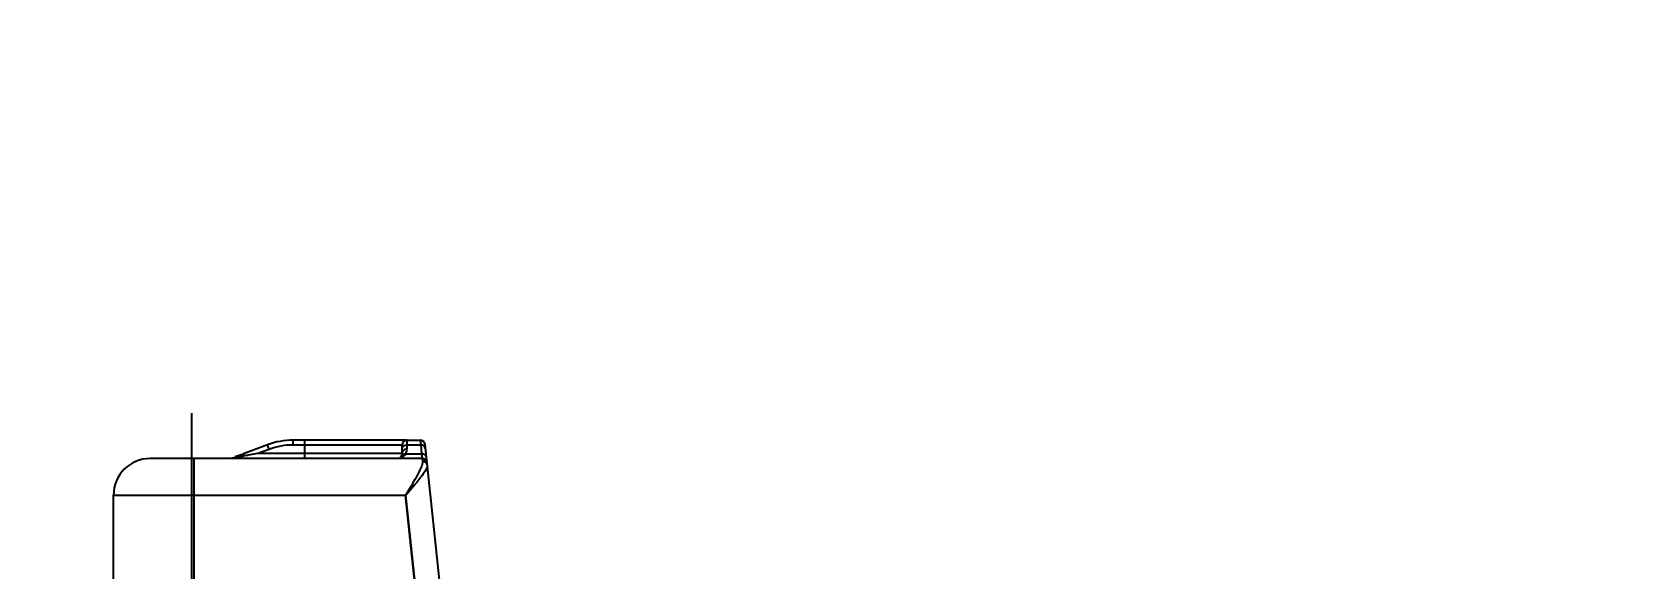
# Model space of a CAD drawing. Header units: millimetres. Extents: x -97344 to -49824, y -57049 to -40247.
# Drawn here: x -69796.2 to -69730.7, y -52775.4 to -52753.4 of the extents above; entities that cross this region are included whole.
import ezdxf

# ---------------------------------------------------------------- set-up
doc = ezdxf.new("R2010")
doc.units = ezdxf.units.MM
doc.header["$LTSCALE"] = 200
doc.header["$PDSIZE"] = -1
doc.linetypes.add('DOT_CENTER', pattern=[14, 12, -1, 0, -1])
for name, color, linetype in [('03___PRT_ALL_CURVES', 7, 'Continuous'), ('1', 7, 'Continuous'), ('DIM', 3, 'Continuous'), ('LAY0001', 7, 'Continuous')]:
    doc.layers.add(name, color=color, linetype=linetype)
doc.styles.add('TSSD_Dimension', font='tssdeng.shx', dxfattribs={"width": 0.7, "bigfont": 'hztxt.shx'})
doc.dimstyles.new('TSSD_20_20', dxfattribs={"dimtxt": 60, "dimasz": 20, "dimexe": 20, "dimexo": 50, "dimgap": 20, "dimtad": 1, "dimdec": 0, "dimzin": 0, "dimdsep": 46, "dimtxsty": 'TSSD_Dimension', "dimblk": 'ARCHTICK', "dimcen": 0, "dimdle": 20, "dimclrt": 7, "dimadec": 0, "dimazin": 0, "dimtfac": 1, "dimtdec": 0, "dimtix": 1, "dimtmove": 2, "dimatfit": 3, "dimfxl": 1, "dimtolj": 1, "dimtzin": 0, "dimarcsym": 0})

# ---------------------------------------------------------------- blocks, each defined once
blk = doc.blocks.new('Top1', base_point=(668.75, -75.52))
at = {"layer": '1', "color": 1, "linetype": 'DOT_CENTER'}
blk.add_line((418.75, 43.169), (418.75, -93.98), dxfattribs=at)
blk = doc.blocks.new('*U1521')
blk.add_blockref('Top1', (0, -50.114))
blk = doc.blocks.new('*U1522')
at = {"layer": 'DIM', "color": 0, "linetype": 'ByBlock', "lineweight": -2, "transparency": 16777216}
blk.add_blockref('*U1521', (0, 0), dxfattribs=at)
blk = doc.blocks.new('2250')
at = {"layer": '03___PRT_ALL_CURVES', "color": 7, "linetype": 'Continuous'}
blk.add_line((-45577.508, -64413.465), (-45579.019, -64399.34), dxfattribs=at)
at = {"layer": 'LAY0001', "color": 7, "linetype": 'Continuous'}
for p, q in [((-45584.683, -64397.281), (-45585.664, -64397.649)), ((-45585.631, -64397.738), (-45585.664, -64397.649)), ((-45585.071, -64397.64), (-45585.631, -64397.738)), ((-45584.613, -64397.468), (-45585.071, -64397.64)), ((-45579.174, -64397.64), (-45585.071, -64397.64)), ((-45584.613, -64397.468), (-45584.683, -64397.281)), ((-45583.63, -64397.29), (-45583.63, -64397.09)), ((-45578.99, -64397.09), (-45583.63, -64397.09)), ((-45579.174, -64397.29), (-45583.63, -64397.29)), ((-45583.145, -64397.781), (-45583.145, -64397.09)), ((-45579.174, -64397.295), (-45579.174, -64397.29)), ((-45579.174, -64397.64), (-45579.174, -64397.295)), ((-45579.025, -64397.649), (-45578.375, -64397.649)), ((-45578.974, -64397.095), (-45578.974, -64397.09)), ((-45578.974, -64397.09), (-45578.434, -64397.09)), ((-45578.974, -64397.281), (-45578.974, -64397.095)), ((-45578.974, -64397.452), (-45578.974, -64397.281)), ((-45578.974, -64397.281), (-45578.415, -64397.281)), ((-45578.434, -64397.09), (-45578.42, -64397.223)), ((-45578.434, -64397.09), (-45578.415, -64397.281)), ((-45578.42, -64397.223), (-45578.415, -64397.281)), ((-45578.415, -64397.281), (-45578.375, -64397.649)), ((-45578.375, -64397.649), (-45578.354, -64397.836)), ((-45576.514, -64413.358), (-45578.235, -64397.268)), ((-45578.353, -64397.84), (-45589.474, -64397.84)), ((-45587.674, -64403.538), (-45587.674, -64397.84)), ((-45585.479, -64397.711), (-45585.553, -64397.724)), ((-45578.353, -64397.84), (-45578.343, -64397.954)), ((-45578.155, -64398.013), (-45578.155, -64398.018)), ((-45578.689, -64398.953), (-45579.038, -64399.362)), ((-45578.353, -64398.531), (-45578.499, -64398.721)), ((-45590.974, -64403.07), (-45590.974, -64399.34)), ((-45590.974, -64399.34), (-45579.04, -64399.34)), ((-45578.16, -64407.571), (-45579.04, -64399.34))]:
    blk.add_line(p, q, dxfattribs=at)
for centre, radius, start, end in [((-45586.718, -64394.84), 3, 283.69911, 290.55605), ((-45583.63, -64400.09), 3, 90, 110.55605), ((-45583.63, -64400.09), 2.8, 90, 110.55605), ((-45579.374, -64397.64), 0.2, 315.07414, 0), ((-45578.974, -64397.29), 0.2, 90, 180), ((-45579.373, -64397.452), 0.399, 354.75592, 0.00964), ((-45578.434, -64397.29), 0.2, 6.10468, 90), ((-45589.474, -64399.34), 1.5, 90, 180), ((-45586.805, -64391.315), 6.529, 275.89735, 280.357), ((-45578.353, -64398.04), 0.2, 6.10468, 90), ((-45599.485, -64386.966), 23.914, 329.61186, 330.25775), ((-45590.724, -64391.978), 13.821, 330.27902, 330.90048), ((-45590.561, -64388.989), 15.499, 319.99157, 320.58675), ((-45586.284, -64394.443), 8.743, 330.86475, 332.13525), ((-45586.619, -64392.228), 10.397, 320.58421, 321.35364), ((-45644.363, -64360.651), 75.939, 329.37172, 329.61366)]:
    blk.add_arc(centre, radius, start, end, dxfattribs=at)
for points in [[(-45579.199, -64397.738), (-45579.167, -64397.681), (-45579.09, -64397.644), (-45579.025, -64397.649)], [(-45579.147, -64397.546), (-45579.164, -64397.574), (-45579.174, -64397.607), (-45579.174, -64397.64)], [(-45579.174, -64397.789), (-45579.114, -64397.757), (-45579.06, -64397.707), (-45579.025, -64397.649)], [(-45579.074, -64397.477), (-45579.103, -64397.493), (-45579.129, -64397.517), (-45579.147, -64397.546)], [(-45578.974, -64397.452), (-45579.008, -64397.452), (-45579.043, -64397.461), (-45579.074, -64397.477)], [(-45579.025, -64397.649), (-45578.998, -64397.6), (-45578.98, -64397.544), (-45578.975, -64397.489)], [(-45578.32, -64397.301), (-45578.349, -64397.287), (-45578.382, -64397.28), (-45578.415, -64397.281)], [(-45578.216, -64397.447), (-45578.222, -64397.387), (-45578.267, -64397.327), (-45578.32, -64397.301)]]:
    blk.add_open_spline(points, degree=3, dxfattribs=at)
for points, knots in [([(-45579.174, -64397.468), (-45579.174, -64397.42), (-45579.128, -64397.318), (-45579.024, -64397.281), (-45578.974, -64397.281)], [0, 0, 0, 0, 0.488377, 1, 1, 1, 1]), ([(-45578.176, -64397.815), (-45578.181, -64397.77), (-45578.231, -64397.679), (-45578.328, -64397.648), (-45578.375, -64397.649)], [0, 0, 0, 0, 0.488855, 1, 1, 1, 1]), ([(-45578.343, -64397.954), (-45578.335, -64398.037), (-45578.41, -64398.239), (-45578.498, -64398.421), (-45578.555, -64398.529)], [0, 0, 0, 0, 0.403172, 1, 1, 1, 1]), ([(-45578.144, -64398.118), (-45578.137, -64398.178), (-45578.211, -64398.329), (-45578.296, -64398.454), (-45578.353, -64398.531)], [0, 0, 0, 0, 0.386067, 1, 1, 1, 1]), ([(-45578.144, -64398.118), (-45578.149, -64398.073), (-45578.199, -64397.983), (-45578.296, -64397.954), (-45578.343, -64397.954)], [0, 0, 0, 0, 0.48651, 1, 1, 1, 1])]:
    blk.add_open_spline(points, degree=3, knots=knots, dxfattribs=at)
blk = doc.blocks.new('*U1514')
at = {"layer": 'DIM', "color": 3}
blk.add_blockref('2250', (45347.11, 64440.647), dxfattribs=at)
blk = doc.blocks.new('*U1516')
at = {"layer": 'DIM', "color": 0, "linetype": 'ByBlock', "lineweight": -2, "transparency": 16777216}
blk.add_blockref('*U1514', (0, 0), dxfattribs=at)
blk = doc.blocks.new('_ArchTick')
at = {"color": 0, "linetype": 'ByBlock', "const_width": 0.5}
blk.add_lwpolyline([(-0.7071, -0.7071), (0.7071, 0.7071)], dxfattribs=at)
blk = doc.blocks.new('*D1537')
at = {"layer": 'Defpoints', "color": 0, "transparency": 16777216}
for p in [(-70012.084, -52777.889), (-69774.572, -52777.889), (-69539.665, -53430.314)]:
    blk.add_point(p, dxfattribs=at)
at = {"layer": 'DIM', "color": 0, "lineweight": -2, "transparency": 16777216}
for p, q in [((-70012.084, -53450.314), (-70012.084, -52757.889)), ((-69824.572, -52777.889), (-70032.084, -52777.889)), ((-69589.665, -53430.314), (-70032.084, -53430.314))]:
    blk.add_line(p, q, dxfattribs=at)
at = {"layer": 'DIM', "color": 0, "lineweight": -2, "transparency": 16777216, "xscale": 20, "yscale": 20, "zscale": 20}
for p, rotation in [((-70012.084, -52777.889), 90), ((-70012.084, -53430.314), 270)]:
    blk.add_blockref('_ArchTick', p, dxfattribs=dict(at, rotation=rotation))
at = {"layer": 'DIM', "color": 7, "transparency": 16777216, "insert": (-70062.084, -53104.101), "char_height": 60, "attachment_point": 5, "rotation": 90, "style": 'TSSD_Dimension'}
blk.add_mtext('\\A1;652', dxfattribs=at)
blk = doc.blocks.new('*D1491')
at = {"layer": 'Defpoints', "color": 0, "transparency": 16777216}
for p in [(-45071.959, -64428.152), (-45571.959, -64590.668), (-45071.959, -64590.668)]:
    blk.add_point(p, dxfattribs=at)
at = {"layer": 'DIM', "color": 0, "lineweight": -2, "transparency": 16777216}
for p, q in [((-45571.959, -64540.668), (-45571.959, -64408.152)), ((-45071.959, -64540.668), (-45071.959, -64408.152)), ((-45591.959, -64428.152), (-45051.959, -64428.152))]:
    blk.add_line(p, q, dxfattribs=at)
at = {"layer": 'DIM', "color": 0, "lineweight": -2, "transparency": 16777216, "xscale": 20, "yscale": 20, "zscale": 20, "rotation": 180}
blk.add_blockref('_ArchTick', (-45571.959, -64428.152), dxfattribs=at)
at = {"layer": 'DIM', "color": 0, "lineweight": -2, "transparency": 16777216, "xscale": 20, "yscale": 20, "zscale": 20}
blk.add_blockref('_ArchTick', (-45071.959, -64428.152), dxfattribs=at)
at = {"layer": 'DIM', "color": 7, "transparency": 16777216, "insert": (-45321.959, -64378.152), "char_height": 60, "attachment_point": 5, "style": 'TSSD_Dimension'}
blk.add_mtext('\\A1;500', dxfattribs=at)
blk = doc.blocks.new('*D1602')
at = {"layer": 'Defpoints', "color": 0, "transparency": 16777216}
for p in [(-57789.665, -52343.765), (-69789.665, -52769.04), (-57789.665, -52769.04)]:
    blk.add_point(p, dxfattribs=at)
at = {"layer": 'DIM', "color": 0, "lineweight": -2, "transparency": 16777216}
for p, q in [((-69789.665, -52719.04), (-69789.665, -52323.765)), ((-57789.665, -52719.04), (-57789.665, -52323.765)), ((-69809.665, -52343.765), (-57769.665, -52343.765))]:
    blk.add_line(p, q, dxfattribs=at)
at = {"layer": 'DIM', "color": 0, "lineweight": -2, "transparency": 16777216, "xscale": 20, "yscale": 20, "zscale": 20, "rotation": 180}
blk.add_blockref('_ArchTick', (-69789.665, -52343.765), dxfattribs=at)
at = {"layer": 'DIM', "color": 0, "lineweight": -2, "transparency": 16777216, "xscale": 20, "yscale": 20, "zscale": 20}
blk.add_blockref('_ArchTick', (-57789.665, -52343.765), dxfattribs=at)
at = {"layer": 'DIM', "color": 7, "transparency": 16777216, "insert": (-63789.665, -52293.765), "char_height": 60, "attachment_point": 5, "style": 'TSSD_Dimension'}
blk.add_mtext('\\A1;12000', dxfattribs=at)
blk = doc.blocks.new('*U1523')
at = {"layer": 'DIM', "color": 3}
dim = blk.add_linear_dim(base=(250, 41.258), p1=(-250, -121.258), p2=(250, -121.258), dimstyle='TSSD_20_20', dxfattribs=at)
dim.commit()
dim.dimension.update_dxf_attribs({"geometry": '*D1491', "text_midpoint": (0, 91.258), "insert": (45321.959, 64469.41)})
blk = doc.blocks.new('*U1524')
at = {"layer": 'DIM', "color": 0, "linetype": 'ByBlock', "lineweight": -2, "transparency": 16777216}
blk.add_blockref('*U1523', (0, 0), dxfattribs=at)

msp = doc.modelspace()

# ---------------------------------------------------------------- block references
at = {"layer": 'DIM', "color": 3}
for name, p in [('*U1524', (-69539.665, -52647.781)), ('*U1522', (-69539.665, -52837.614)), ('*U1516', (-69548.994, -52813.697))]:
    msp.add_blockref(name, p, dxfattribs=at)

# ---------------------------------------------------------------- dimensions: what is measured, and where the dimension line sits
at = {"layer": 'DIM'}
dim = msp.add_linear_dim(base=(-57789.665, -52343.765), p1=(-69789.665, -52769.04), p2=(-57789.665, -52769.04), dimstyle='TSSD_20_20', dxfattribs=at)
dim.commit()
dim.dimension.update_dxf_attribs({"geometry": '*D1602', "text_midpoint": (-63789.665, -52293.765)})
at = {"layer": 'DIM', "color": 3}
dim = msp.add_linear_dim(base=(-70012.084, -52777.889), p1=(-69539.665, -53430.314), p2=(-69774.572, -52777.889), angle=90, dimstyle='TSSD_20_20', dxfattribs=at)
dim.commit()
dim.dimension.update_dxf_attribs({"geometry": '*D1537', "text_midpoint": (-70062.084, -53104.101)})

doc.saveas('drawing.dxf')
